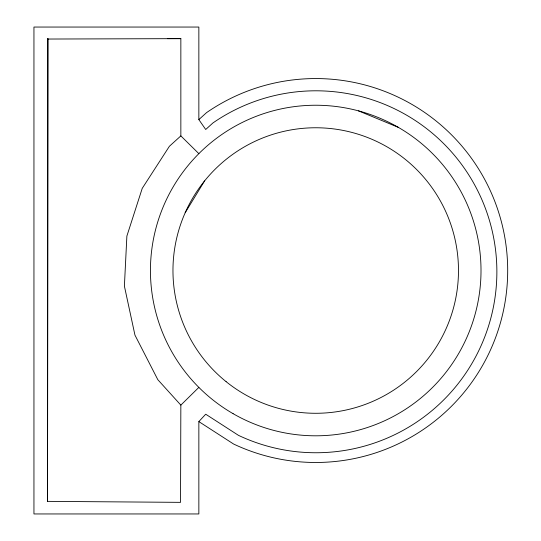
<?xml version="1.0" encoding="UTF-8"?>
<svg xmlns="http://www.w3.org/2000/svg" width="541" height="541" viewBox="0 0 541 541"><rect width="100%" height="100%" fill="white"/><g stroke="black" fill="none" stroke-linecap="round" stroke-linejoin="round"><path stroke-width="0.81" d="M47.554 501.365L47.872 38.634L47.554 501.365L180.532 502.352L180.85 405.114L157.83 379.694L134.952 335.109L124.396 286.121L126.878 236.072L142.229 188.369L169.407 146.266L180.85 135.899L180.85 38.641L167.385 38.641M185.178 212.735L204.586 180.917M198.851 421.601L205.708 414.21L238.446 435.336A180.971 180.971 0 0 0 496.273 257.07A180.971 180.971 0 0 0 212.971 122.922L205.708 129.495L198.851 119.602L198.851 27.05L33.948 27.05L33.948 513.95L198.851 513.95L198.851 421.601L233.57 444.012A191.96 191.96 0 0 0 507.052 254.919A191.96 191.96 0 0 0 206.554 112.629L198.851 119.602M180.85 405.114L198.851 387.397M47.554 39.04L180.85 38.641M358.5 110.864L398.365 127.378M180.85 135.899L198.851 153.644M226.118 381.662A142.763 142.763 0 0 0 456.773 292.553A142.763 142.763 0 0 0 264.279 137.353A142.763 142.763 0 0 0 226.118 381.662M233.083 413.662A165.289 165.289 0 0 0 481.01 270.52A165.289 165.289 0 0 0 233.083 127.378A165.289 165.289 0 0 0 233.083 413.662"/></g></svg>
